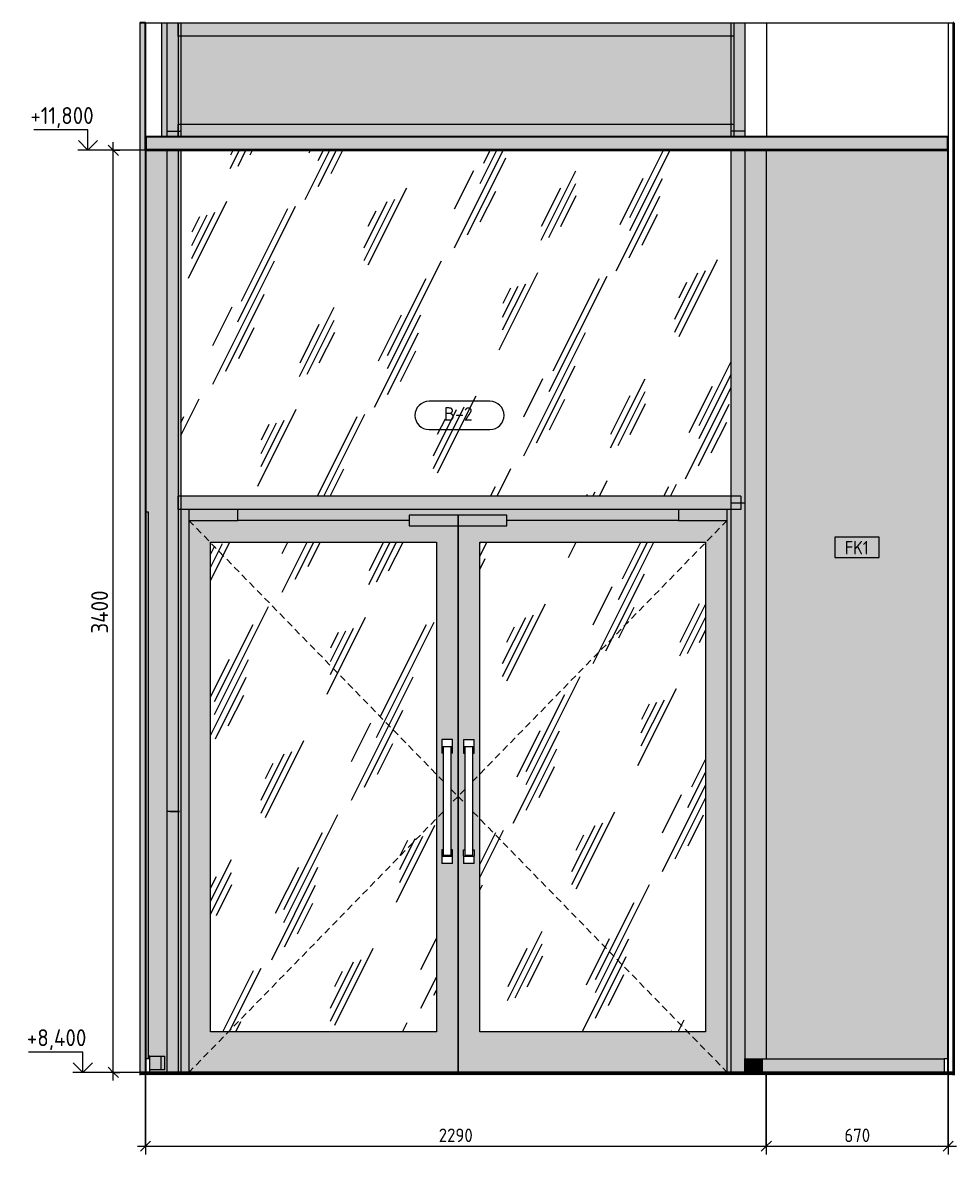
# Model space of a CAD drawing. Header units: millimetres. Extents: x 35124 to 170704, y -1987 to 12522.
# Drawn here: x 162992 to 166435, y 8098 to 12270 of the extents above; entities that cross this region are included whole.
import ezdxf

# ---------------------------------------------------------------- set-up
doc = ezdxf.new("R2010")
doc.units = ezdxf.units.MM
doc.linetypes.add('200_ШТРИХ_ш1п0_6_', pattern=[40, 25, -15])
for name, color, linetype, lineweight in [('A-ANNO-DIMS', 7, 'Continuous', 9), ('A-ANNO-DIMS-25', 7, 'Continuous', 9), ('A-DOOR', 7, 'Continuous', 9), ('A-DOOR-5', 7, '200_ШТРИХ_ш1п0_6_', 9), ('A-DOOR-IDEN', 7, 'Continuous', 9), ('A-FLOR', 7, 'Continuous', 9), ('A-GENM', 7, 'Continuous', 9), ('A-GLAZ-CURT', 7, 'Continuous', 9), ('A-GLAZ-CWMG', 7, 'Continuous', 9), ('A-WALL-IDEN', 7, 'Continuous', 9), ('A-WALL-PATT', 7, 'Continuous', 9), ('G-ANNO-DIMS', 7, 'Continuous', 9), ('G-ANNO-DIMS-1', 7, 'Continuous', 20), ('I-WALL', 7, 'Continuous', 9), ('Q-SPCQ', 7, 'Continuous', 9), ('S-COLS', 7, 'Continuous', 9)]:
    doc.layers.add(name, color=color, linetype=linetype, lineweight=lineweight)
for name, color, linetype, lineweight, true_color in [('A-CLNG-1', 7, 'Continuous', 9, 0x787878), ('A-CLNG-FNSH-1', 7, 'Continuous', 30, 0x3c3c3c), ('A-FLOR-1', 7, 'Continuous', 9, 0x787878), ('A-FLOR-FNSH-1', 7, 'Continuous', 30, 0x3c3c3c), ('A-WALL-3', 7, 'Continuous', 40, 0x3c3c3c), ('A-WALL-4', 7, 'Continuous', 30, 0x3c3c3c), ('A-WALL-FNSH-2', 7, 'Continuous', 30, 0x3c3c3c), ('I-WALL-1', 7, 'Continuous', 9, 0x787878), ('Q-SPCQ-3', 1, 'Continuous', 9, 0xff0000)]:
    doc.layers.add(name, color=color, linetype=linetype, lineweight=lineweight, true_color=true_color)
doc.styles.add('GOST Common_1', font='GOST_Common.ttf', dxfattribs={"height": 50})
doc.styles.add('GOST Common_2', font='GOST_Common.ttf', dxfattribs={"width": 0.9, "height": 50})
doc.styles.add('ISOCPEUR_1', font='isocpeur.ttf', dxfattribs={"width": 0.9, "height": 62.5})
doc.styles.add('ISOCPEUR_2', font='isocpeur.ttf', dxfattribs={"width": 0.9, "height": 50})
doc.dimstyles.new('ISO-2_0_0_9К_Средний_округл2', dxfattribs={"dimscale": 304.8, "dimtxt": 49.799059, "dimasz": 0.123031, "dimexe": 0.098425, "dimexo": 0, "dimgap": 0, "dimtad": 1, "dimdec": 0, "dimrnd": 10, "dimzin": 0, "dimdsep": 46, "dimtxsty": 'ISOCPEUR_2', "dimblk1": 'OBLIQUE', "dimblk2": 'OBLIQUE', "dimsah": 1, "dimcen": 0.09, "dimdle": 0.098425, "dimazin": 0, "dimtfac": 1, "dimtdec": 4, "dimtix": 1, "dimtmove": 0, "dimatfit": 3, "dimfxl": 1, "dimtvp": 1, "dimtolj": 1, "dimtzin": 0, "dimarcsym": 2})
doc.dimstyles.new('ISO-2_5_0_9К_БОЛЬШОЙ_1', dxfattribs={"dimscale": 304.8, "dimtxt": 62.248823, "dimasz": 0.123031, "dimexe": 0.098425, "dimexo": 0.246063, "dimgap": 0, "dimtad": 1, "dimdec": 0, "dimrnd": 10, "dimzin": 0, "dimdsep": 46, "dimtxsty": 'ISOCPEUR_1', "dimblk1": 'OBLIQUE', "dimblk2": 'OBLIQUE', "dimsah": 1, "dimcen": 0.09, "dimdle": 0.098425, "dimazin": 0, "dimtfac": 1, "dimtdec": 4, "dimtix": 1, "dimtmove": 0, "dimatfit": 3, "dimfxl": 1, "dimtvp": 1, "dimtolj": 1, "dimtzin": 0, "dimarcsym": 2})
pattern_1 = [(0, (165818.2524, 0), (30.48, 7.62), [2.515, -20.345, 2.515, -20.345, -121.92]), (0, (165818.2524, 0), (30.48, 7.62), [-45.72, 2.515, -43.205, 2.515, -20.345, -53.34]), (0, (165818.2524, 0), (30.48, 7.62), [-114.3, 2.515, -12.725, 2.515, -35.585]), (120, (165829.6824, 3.81), (-21.8391136, 22.5864543), [2.515, -20.345, 2.515, -20.345, -121.92]), (120, (165829.6824, 3.81), (-21.8391136, 22.5864543), [-45.72, 2.515, -43.205, 2.515, -20.345, -53.34]), (120, (165829.6824, 3.81), (-21.8391136, 22.5864543), [-114.3, 2.515, -12.725, 2.515, -35.585]), (240, (165833.4924, 19.05), (-8.6408864, -30.2064543), [2.515, -20.345, 2.515, -20.345, -121.92]), (240, (165833.4924, 19.05), (-8.6408864, -30.2064543), [-45.72, 2.515, -43.205, 2.515, -20.345, -53.34]), (240, (165833.4924, 19.05), (-8.6408864, -30.2064543), [-114.3, 2.515, -12.725, 2.515, -35.585])]
pattern_2 = [(63.435, (10356.4, 31.75), (-255.583, 766.747), [317.5, -190.5, 317.5, -190.5, -403.903]), (63.435, (10356.4, 31.75), (-255.583, 766.747), [-1016, 127, -276.903]), (63.435, (10340.55, 47.6), (-255.583, 766.747), [254, -317.5, 190.5, -190.5, -467.403]), (63.435, (10340.55, 47.6), (-255.583, 766.747), [-952.5, 222.25, -245.153]), (63.435, (10340.55, 95.25), (-255.583, 766.747), [190.5, -381, 127, -190.5, -530.903]), (63.435, (10340.55, 95.25), (-255.583, 766.747), [-889, 285.75, -245.153]), (63.435, (10388.2, 47.6), (-255.583, 766.747), [190.5, -381, 158.75, -6404.65]), (63.435, (10435.8, 95.25), (-255.583, 766.747), [95.25, -476.25, 63.5, -6499.9]), (63.435, (10356.4, 174.6), (-255.583, 766.747), [63.5, -476.25, 63.5, -254, -562.653]), (63.435, (10356.4, 174.6), (-255.583, 766.747), [-857.25, 158.75, -403.903]), (63.435, (10642.2, 127), (-255.583, 766.747), [317.5, -476.25, 381, -251.503]), (63.435, (10642.2, 79.4), (-255.583, 766.747), [444.5, -317.5, 476.25, -188.003]), (63.435, (10673.9, 95.25), (-255.583, 766.747), [508, -254, 381, -276.903]), (63.435, (10721.55, 142.9), (-255.583, 766.747), [317.5, -444.5, 254, -403.903]), (63.435, (10673.9, 238.1), (-255.583, 766.747), [158.75, -635, 190.5, -435.653]), (63.435, (10769.2, 190.5), (-255.583, 766.747), [127, -635, 127, -530.903])]

# ---------------------------------------------------------------- blocks, each defined once
blk = doc.blocks.new('BSC_Колонна _Прямоугольная - 500х500-23286270-Развертка 3_19-4')
at = {"layer": 'S-COLS'}
blk.add_hatch(color=256, dxfattribs=at).paths.add_polyline_path([(7900, 8389.5), (7900, 12270), (7899.5, 12270), (7899.5, 8389.5)])
for p, q in [((7900, 12270), (7899.5, 12270)), ((7900, 8389.5), (7900, 12270))]:
    blk.add_line(p, q, dxfattribs=at)
blk = doc.blocks.new('Плинтус - Плинтус темный _ст_школа_-32862111-Развертка 3_19-4')
at = {"layer": 'A-GENM'}
blk.add_line((10194, 8400), (10194, 8450), dxfattribs=at)
blk = doc.blocks.new('Плинтус - Плинтус темный _ст_школа_-33411867-Развертка 3_19-4')
at = {"layer": 'A-GENM'}
blk.add_hatch(color=256, dxfattribs=at).paths.add_polyline_path([(10194, 8400), (10864.5, 8400), (10864.5, 8450), (10194, 8450)])
for q in [(10864.5, 8450), (10194, 8400)]:
    blk.add_line((10194, 8450), q, dxfattribs=at)
blk = doc.blocks.new('Плинтус - Плинтус темный _ст_школа_-32863966-Развертка 3_19-4')
at = {"layer": 'A-GENM'}
for p, q in [((10879.5, 8450), (10864.5, 8450)), ((10864.5, 8450), (10864.5, 8400)), ((10879.5, 8400), (10879.5, 8450)), ((10864.5, 8400), (10879.5, 8400))]:
    blk.add_line(p, q, dxfattribs=at)
blk = doc.blocks.new('Плинтус - Плинтус темный _ст_школа_-32862286-Развертка 3_19-4')
at = {"layer": 'A-GENM'}
blk.add_hatch(color=256, dxfattribs=at).paths.add_polyline_path([(10145, 8400), (10145, 8450), (10130, 8450), (10130, 8400)])
for p, q in [((10130, 8450), (10194, 8450)), ((10130, 8400), (10130, 8450))]:
    blk.add_line(p, q, dxfattribs=at)
blk = doc.blocks.new('Плинтус - Плинтус темный _ст_школа_-32864429-Развертка 3_19-4')
at = {"layer": 'A-GENM'}
for p, q in [((7936, 8460), (7976, 8460)), ((7976, 8460), (7976, 8410)), ((7976, 8410), (7936, 8410))]:
    blk.add_line(p, q, dxfattribs=at)
blk = doc.blocks.new('Плинтус - Плинтус темный _ст_школа_-33410955-Развертка 3_19-4')
at = {"layer": 'A-GENM'}
for p, q in [((7936, 8460), (7931, 8460)), ((7936, 8450.1), (7936, 8460))]:
    blk.add_line(p, q, dxfattribs=at)
blk = doc.blocks.new('Плинтус - Плинтус темный _ст_школа_-32863956-Развертка 3_19-4')
at = {"layer": 'A-GENM'}
blk.add_hatch(color=256, dxfattribs=at).paths.add_polyline_path([(10194, 8400), (10194, 8450), (10145, 8450), (10145, 8400), (10150.1, 8400)])
for q in [(10194, 8450), (10145, 8400)]:
    blk.add_line((10145, 8450), q, dxfattribs=at)
blk = doc.blocks.new('Плинтус - Плинтус темный _ст_школа_-32863958-Развертка 3_19-4')
at = {"layer": 'A-GENM'}
blk.add_hatch(color=256, dxfattribs=at).paths.add_polyline_path([(7946.4, 8410), (7991, 8410), (7991, 8460), (7936, 8460), (7936, 8410)])
for p, q in [((7936, 8460), (7991, 8460)), ((7991, 8410), (7991, 8460)), ((7991, 8410), (7936, 8410))]:
    blk.add_line(p, q, dxfattribs=at)
blk = doc.blocks.new('Плинтус - Плинтус темный _ст_школа_-33411032-Развертка 3_19-4')
at = {"layer": 'A-GENM'}
for p, q in [((7936, 8450), (7921, 8450)), ((7921, 8450), (7921, 8400)), ((7936, 8400), (7936, 8450)), ((7921, 8400), (7936, 8400))]:
    blk.add_line(p, q, dxfattribs=at)
blk = doc.blocks.new('Дистанционный пожарный извещатель - Монтируемые на перекрытии-30348713-Развертка 3_19-4')
at = {"layer": 'Q-SPCQ'}
for p, q in [((8009.2, 9361.6), (7999.2, 9361.6)), ((8009.2, 9361.6), (7999.2, 9361.6)), ((8009.2, 9361.6), (8045.5, 9361.6)), ((8045.5, 9361.6), (8009.2, 9361.6))]:
    blk.add_line(p, q, dxfattribs=at)
blk = doc.blocks.new('Дверь_Витражная_остекление_ - ДВН_ДАО_Главный вход_1200 в свету-31742133-Развертка 3_19-4')
at = {"layer": 'A-DOOR'}
blk.add_hatch(color=256, dxfattribs=at).paths.add_polyline_path([(7921, 8450), (7931, 8450.1), (7931, 10465), (7921, 10465), (7921, 8450.1)])
for p, q in [((7931, 10465), (7921, 10465)), ((7931, 8450.1), (7931, 10465))]:
    blk.add_line(p, q, dxfattribs=at)
blk = doc.blocks.new('Прямоугольный импост - Импост структурный с накладкой - 160мм Темный-31239214-Развертка 3_19-4')
at = {"layer": 'A-GLAZ-CWMG'}
blk.add_hatch(color=256, dxfattribs=at).paths.add_polyline_path([(8040, 8402), (8050, 8402), (8050, 10500), (8040, 10500), (8040, 8504.5)])
blk.add_line((8050, 10500), (8050, 8402), dxfattribs=at)
blk = doc.blocks.new('Прямоугольный импост - Импост структурный с накладкой - 160мм Темный-32469895-Развертка 3_19-4')
at = {"layer": 'A-GLAZ-CWMG'}
blk.add_hatch(color=256, dxfattribs=at).paths.add_polyline_path([(10090, 11895), (10090, 12220), (10080, 12220), (10080, 11895)])
for p, q in [((10080, 11870), (10080, 12270)), ((10130, 11870), (10080, 11870))]:
    blk.add_line(p, q, dxfattribs=at)
blk = doc.blocks.new('Дверь_Витражная_остекление_ - ДВН_ДАО_Главный вход_1800 в свету 5-32258809-Развертка 3_19-4')
at = {"layer": 'A-DOOR'}
h = blk.add_hatch(color=256, dxfattribs=at)
h.paths.add_polyline_path([(10080, 8400), (10080, 10475), (10065, 10475), (10065, 8400)])
h.paths.add_polyline_path([(8080, 8402), (8080, 10475), (8050, 10475), (8050, 8402), (8073.1, 8402)])
h.paths.add_polyline_path([(8274.6, 10435), (8892.5, 10435), (8892.5, 10455), (9252.5, 10455), (9252.5, 10435), (9885, 10435), (9885, 10475), (8260, 10475), (8260, 10435)])
for points in [[(8080, 10435), (8260, 10435), (8260, 10475), (8080, 10475), (8080, 10451.3)], [(9885, 10435), (10065, 10435), (10065, 10475), (9885, 10475)], [(9071.7, 10415), (9072.5, 10415), (9072.5, 10455), (8892.5, 10455), (8892.5, 10415), (9052.5, 10415)], [(9252.5, 10415), (9252.5, 10455), (9072.5, 10455), (9072.5, 10415), (9152.5, 10415)]]:
    blk.add_hatch(color=256, dxfattribs=at).paths.add_polyline_path(points)
h = blk.add_hatch(color=256, dxfattribs=at)
h.paths.add_polyline_path([(8355.9, 8402), (9072.5, 8402), (9072.5, 10415), (8892.5, 10415), (8892.5, 10435), (8080, 10435), (8080, 8402), (8351.7, 8402)])
h.paths.add_polyline_path([(8160, 8550), (8160, 10355), (8992.5, 10355), (8992.5, 8550), (8274.6, 8550)])
h.paths.add_polyline_path([(9018, 9170), (9012.5, 9170), (9012.5, 9220), (9017.5, 9220), (9017.5, 9577.5), (9012.5, 9577.5), (9012.5, 9627.5), (9052.5, 9627.5), (9052.5, 9577.5), (9047.5, 9577.5), (9047.5, 9220), (9052.5, 9220), (9052.5, 9170), (9018.4, 9170)])
h = blk.add_hatch(color=256, dxfattribs=at)
h.paths.add_polyline_path([(9799.8, 8400), (10065, 8400), (10065, 10435), (9252.5, 10435), (9252.5, 10415), (9072.5, 10415), (9072.5, 8402), (9799.8, 8402)])
h.paths.add_polyline_path([(9399.9, 8550), (9152.5, 8550), (9152.5, 10355), (9985, 10355), (9985, 8550), (9775, 8550)])
h.paths.add_polyline_path([(9093.2, 9170), (9092.5, 9170), (9092.5, 9220), (9097.5, 9220), (9097.5, 9577.5), (9092.5, 9577.5), (9092.5, 9627.5), (9132.5, 9627.5), (9132.5, 9577.5), (9127.5, 9577.5), (9127.5, 9220), (9132.5, 9220), (9132.5, 9170), (9095.2, 9170)])
h = blk.add_hatch(dxfattribs=at)
h.set_pattern_fill('FP_34', color=256, style=0, pattern_type=2)
h.set_pattern_definition(pattern_2)
h.paths.add_polyline_path([(8992.5, 8550), (8992.5, 10355), (8160, 10355), (8160, 8550), (8837.3, 8550)])
h = blk.add_hatch(dxfattribs=at)
h.set_pattern_fill('FP_34', color=256, style=0, pattern_type=2)
h.set_pattern_definition(pattern_2)
h.paths.add_polyline_path([(9399.9, 8550), (9985, 8550), (9985, 10355), (9152.5, 10355), (9152.5, 8550)])
for p, q in [((8080, 10475), (8080, 10435)), ((8260, 10435), (8260, 10475)), ((9885, 10475), (9885, 10435)), ((10065, 10435), (10065, 10475)), ((8080, 10435), (8080, 8402)), ((8080, 10435), (8260, 10435)), ((8892.5, 10435), (8260, 10435)), ((8892.5, 10455), (8892.5, 10415)), ((9072.5, 10455), (8892.5, 10455)), ((9252.5, 10455), (9072.5, 10455)), ((9072.5, 10455), (9072.5, 10415)), ((9072.5, 10415), (9072.5, 10455)), ((9252.5, 10415), (9252.5, 10455)), ((9885, 10435), (9252.5, 10435)), ((9885, 10435), (10065, 10435)), ((10065, 8400), (10065, 10435)), ((8892.5, 10415), (9072.5, 10415)), ((9072.5, 10415), (9072.5, 8402)), ((9072.5, 10415), (9252.5, 10415)), ((9072.5, 8402), (9072.5, 10415)), ((8160, 8550), (8160, 10355)), ((8160, 10355), (8992.5, 10355)), ((8992.5, 10355), (8992.5, 8550)), ((9152.5, 8550), (9152.5, 10355)), ((9152.5, 10355), (9985, 10355)), ((9985, 10355), (9985, 8550)), ((9012.5, 9627.5), (9012.5, 9600)), ((9052.5, 9627.5), (9012.5, 9627.5)), ((9052.5, 9600), (9012.5, 9600)), ((9012.5, 9600), (9012.5, 9577.5)), ((9017.5, 9600), (9017.5, 9200)), ((9047.5, 9200), (9047.5, 9600)), ((9052.5, 9600), (9052.5, 9627.5)), ((9052.5, 9577.5), (9052.5, 9600)), ((9092.5, 9627.5), (9092.5, 9600)), ((9092.5, 9627.5), (9132.5, 9627.5)), ((9132.5, 9600), (9092.5, 9600)), ((9092.5, 9600), (9092.5, 9577.5)), ((9097.5, 9600), (9097.5, 9200)), ((9127.5, 9200), (9127.5, 9600)), ((9132.5, 9600), (9132.5, 9627.5)), ((9132.5, 9577.5), (9132.5, 9600)), ((9017.5, 9577.5), (9012.5, 9577.5)), ((9052.5, 9577.5), (9047.5, 9577.5)), ((9092.5, 9577.5), (9097.5, 9577.5)), ((9127.5, 9577.5), (9132.5, 9577.5)), ((9017.5, 9220), (9012.5, 9220)), ((9012.5, 9220), (9012.5, 9197.5)), ((9012.5, 9197.5), (9012.5, 9170)), ((9012.5, 9197.5), (9052.5, 9197.5)), ((9047.5, 9200), (9017.5, 9200)), ((9052.5, 9220), (9047.5, 9220)), ((9052.5, 9197.5), (9052.5, 9220)), ((9052.5, 9170), (9052.5, 9197.5)), ((9092.5, 9197.5), (9092.5, 9220)), ((9092.5, 9220), (9097.5, 9220)), ((9092.5, 9197.5), (9092.5, 9170)), ((9092.5, 9197.5), (9132.5, 9197.5)), ((9127.5, 9200), (9097.5, 9200)), ((9127.5, 9220), (9132.5, 9220)), ((9132.5, 9220), (9132.5, 9197.5)), ((9132.5, 9170), (9132.5, 9197.5)), ((9052.5, 9170), (9012.5, 9170)), ((9132.5, 9170), (9092.5, 9170)), ((8992.5, 8550), (8160, 8550)), ((9985, 8550), (9152.5, 8550))]:
    blk.add_line(p, q, dxfattribs=at)
at = {"layer": 'A-DOOR-5'}
for p, q in [((8080, 10435), (9017.5, 9473.9)), ((10065, 10435), (9127.5, 9473.9)), ((9047.5, 9443.1), (9072.5, 9417.5)), ((9097.5, 9443.1), (9072.5, 9417.5)), ((9072.5, 9417.5), (9047.5, 9391.9)), ((9072.5, 9417.5), (9097.5, 9391.9)), ((9017.5, 9361.1), (8082, 8402)), ((9127.5, 9361.1), (10065, 8400))]:
    blk.add_line(p, q, dxfattribs=at)
blk = doc.blocks.new('Прямоугольный импост - Импост структурный с накладкой - 160мм Темный-32424191-Развертка 3_19-4')
at = {"layer": 'A-GLAZ-CWMG'}
blk.add_hatch(color=256, dxfattribs=at).paths.add_polyline_path([(9399.9, 12220), (10090, 12220), (10090, 12270), (8040, 12270), (8040, 12220), (8649.7, 12220)])
for p, q in [((8040, 12220), (8040, 12270)), ((10090, 12270), (10090, 12220)), ((10090, 12220), (8040, 12220))]:
    blk.add_line(p, q, dxfattribs=at)
blk = doc.blocks.new('Прямоугольный импост - Импост структурный с накладкой - 160мм Темный-31915521-Развертка 3_19-4')
at = {"layer": 'A-GLAZ-CWMG'}
blk.add_hatch(color=256, dxfattribs=at).paths.add_polyline_path([(8040, 8402), (8040, 10500), (8000, 10500), (8000, 8402), (8006.9, 8402)])
blk.add_line((8040, 10500), (8040, 8402), dxfattribs=at)
blk = doc.blocks.new('Системная панель - Стекло - 40мм-32469396-Развертка 3_19-4')
at = {"layer": 'A-GLAZ-CURT'}
h = blk.add_hatch(dxfattribs=at)
h.set_pattern_fill('FP_34', color=256, style=0, pattern_type=2)
h.set_pattern_definition(pattern_2)
h.paths.add_polyline_path([(8649.7, 10525), (10080, 10525), (10080, 11800), (8050, 11800), (8050, 10525), (8274.6, 10525)])
blk = doc.blocks.new('Прямоугольный импост - Импост структурный с накладкой - 160мм Темный-32469898-Развертка 3_19-4')
at = {"layer": 'A-GLAZ-CWMG'}
h = blk.add_hatch(color=256, dxfattribs=at)
h.paths.add_polyline_path([(8040, 10500), (8040, 10525), (8050, 10525), (8050, 11800), (8000, 11800), (8000, 10500), (8030, 10500)])
h.paths.add_polyline_path([(8040, 11850), (8040, 11870), (8000, 11870), (8000, 11850), (8030, 11850)])
for p, q in [((8000, 11870), (8050, 11870)), ((8050, 11870), (8050, 11850)), ((8050, 11800), (8050, 10500))]:
    blk.add_line(p, q, dxfattribs=at)
blk = doc.blocks.new('Прямоугольный импост - Импост структурный с накладкой - 160мм Темный-32469899-Развертка 3_19-4')
at = {"layer": 'A-GLAZ-CWMG'}
blk.add_hatch(color=256, dxfattribs=at).paths.add_polyline_path([(10130, 8400), (10130, 10500), (10080, 10500), (10080, 8400)])
for p, q in [((10080, 10500), (10130, 10500)), ((10080, 8400), (10080, 10500))]:
    blk.add_line(p, q, dxfattribs=at)
blk = doc.blocks.new('Прямоугольный импост - Импост структурный с накладкой - 160мм Темный-32258447-Развертка 3_19-4')
at = {"layer": 'A-GLAZ-CWMG'}
blk.add_hatch(color=256, dxfattribs=at).paths.add_polyline_path([(9074.2, 10475), (10080, 10475), (10080, 10500), (10115, 10500), (10115, 10525), (8040, 10525), (8040, 10500), (8050, 10500), (8050, 10475), (9072.5, 10475)])
for p, q in [((8040, 10475), (8040, 10525)), ((10115, 10525), (8040, 10525)), ((10115, 10525), (10115, 10475)), ((10115, 10475), (8040, 10475))]:
    blk.add_line(p, q, dxfattribs=at)
blk = doc.blocks.new('Прямоугольный импост - Импост структурный с накладкой - 160мм Темный-32469394-Развертка 3_19-4')
at = {"layer": 'A-GLAZ-CWMG'}
for p, q in [((8040, 11870), (8040, 11850)), ((8040, 11800), (8040, 10500))]:
    blk.add_line(p, q, dxfattribs=at)
blk = doc.blocks.new('Системная панель - Сэндвич - 40мм-32469398-Развертка 3_19-4')
at = {"layer": 'A-GLAZ-CURT'}
blk.add_hatch(color=256, dxfattribs=at).paths.add_polyline_path([(8274.6, 11895), (10080, 11895), (10080, 12220), (8050, 12220), (8050, 11895), (8087.1, 11895)])
blk = doc.blocks.new('Прямоугольный импост - Импост структурный с накладкой - 160мм Темный-32469399-Развертка 3_19-4')
at = {"layer": 'A-GLAZ-CWMG'}
blk.add_hatch(color=256, dxfattribs=at).paths.add_polyline_path([(8030, 11870), (8040, 11870), (8040, 11895), (8050, 11895), (8050, 12220), (8040, 12220), (8040, 12270), (8000, 12270), (8000, 11870)])
blk.add_line((8050, 12270), (8050, 11870), dxfattribs=at)
blk = doc.blocks.new('Прямоугольный импост - Импост структурный с накладкой - 160мм Темный-32469400-Развертка 3_19-4')
at = {"layer": 'A-GLAZ-CWMG'}
h = blk.add_hatch(color=256, dxfattribs=at)
h.paths.add_polyline_path([(10115, 10500), (10130, 10500), (10130, 11800), (10080, 11800), (10080, 10525), (10115, 10525)])
h.paths.add_polyline_path([(10115, 11850), (10130, 11850), (10130, 11870), (10090, 11870), (10090, 11850)])
for p, q in [((10080, 11850), (10080, 11870)), ((10080, 10500), (10080, 11800))]:
    blk.add_line(p, q, dxfattribs=at)
blk = doc.blocks.new('Прямоугольный импост - Импост структурный с накладкой - 160мм Темный-32424194-Развертка 3_19-4')
at = {"layer": 'A-GLAZ-CWMG'}
blk.add_hatch(color=256, dxfattribs=at).paths.add_polyline_path([(10090, 11850), (10090, 11895), (8040, 11895), (8040, 11850), (9399.9, 11850)])
for p, q in [((8040, 11850), (8040, 11895)), ((10090, 11895), (8040, 11895)), ((10090, 11895), (10090, 11850))]:
    blk.add_line(p, q, dxfattribs=at)
blk = doc.blocks.new('Прямоугольный импост - Импост структурный с накладкой - 160мм-32469395-Развертка 3_19-4')
at = {"layer": 'A-GLAZ-CWMG'}
blk.add_hatch(color=256, dxfattribs=at).paths.add_polyline_path([(10090, 11870), (10130, 11870), (10130, 12270), (10090, 12270), (10090, 11885)])
blk.add_line((10090, 12270), (10090, 11850), dxfattribs=at)
blk = doc.blocks.new('Прямоугольный импост - Импост структурный с накладкой - 160мм Темный-32352605-Развертка 3_19-4')
at = {"layer": 'A-GLAZ-CWMG'}
blk.add_line((8040, 12270), (8040, 11870), dxfattribs=at)
blk = doc.blocks.new('Высотные отметки - Стрелка_Верх-17668718-Развертка 3_19-4')
at = {"layer": 'G-ANNO-DIMS'}
for p, q in [((7707.9, 11875), (7507.9, 11875)), ((7707.9, 11800), (7707.9, 11875)), ((7745.8, 11800), (7670.8, 11800))]:
    blk.add_line(p, q, dxfattribs=at)
at = {"layer": 'G-ANNO-DIMS-1'}
for q in [(7672.6, 11835.4), (7743.3, 11835.4)]:
    blk.add_line((7707.9, 11800), q, dxfattribs=at)
blk = doc.blocks.new('DIMBLOCK148-Развертка 3_19-4')
at = {"layer": 'A-ANNO-DIMS-25'}
for p, q in [((163445.3, 8400), (163445.3, 8097.7)), ((163445.3, 8127.7), (163445.3, 8400)), ((165734.3, 8400), (165734.3, 8097.7)), ((165734.3, 8127.7), (165734.3, 8400)), ((163415.3, 8127.7), (165734.3, 8127.7))]:
    blk.add_line(p, q, dxfattribs=at)
at = {"layer": 'A-ANNO-DIMS-25', "lineweight": 20}
for p, q in [((163445.3, 8127.7), (163464.1, 8146.5)), ((165734.3, 8127.7), (165753.1, 8146.5)), ((163445.3, 8127.7), (163426.6, 8109)), ((165734.3, 8127.7), (165715.6, 8109))]:
    blk.add_line(p, q, dxfattribs=at)
at = {"layer": 'A-ANNO-DIMS-25', "color": 0, "insert": (164526.6, 8193), "char_height": 50, "width": 151.696, "attachment_point": 1, "line_spacing_factor": 1.149209, "style": 'ISOCPEUR_2'}
blk.add_mtext('2290', dxfattribs=at)
blk = doc.blocks.new('_Oblique')
at = {"color": 0, "linetype": 'ByBlock', "lineweight": -2}
blk.add_line((-0.5, -0.5), (0.5, 0.5), dxfattribs=at)
blk = doc.blocks.new('DIMBLOCK149-Развертка 3_19-4')
at = {"layer": 'A-ANNO-DIMS-25'}
for p, q in [((165734.3, 8400), (165734.3, 8097.7)), ((165734.3, 8127.7), (165734.3, 8400)), ((166405.3, 8400), (166405.3, 8097.7)), ((166405.3, 8127.7), (166405.3, 8400)), ((165734.3, 8127.7), (166435.3, 8127.7))]:
    blk.add_line(p, q, dxfattribs=at)
at = {"layer": 'A-ANNO-DIMS-25', "lineweight": 20}
for p, q in [((165734.3, 8127.7), (165753.1, 8146.5)), ((166405.3, 8127.7), (166424.1, 8146.5)), ((165734.3, 8127.7), (165715.6, 8109)), ((166405.3, 8127.7), (166386.6, 8109))]:
    blk.add_line(p, q, dxfattribs=at)
at = {"layer": 'A-ANNO-DIMS-25', "color": 0, "insert": (166022.4, 8193), "char_height": 50, "width": 113.772, "attachment_point": 1, "line_spacing_factor": 1.149209, "style": 'ISOCPEUR_2'}
blk.add_mtext('670', dxfattribs=at)
blk = doc.blocks.new('М_стена_0001 - Типоразмер_без рамки-25382661-Развертка 3_19-4')
at = {"layer": 'A-WALL-IDEN'}
for p, q in [((10625.4, 10373.1), (10462.2, 10373.1)), ((10462.2, 10373.1), (10462.2, 10298.1)), ((10625.4, 10298.1), (10625.4, 10373.1)), ((10462.2, 10298.1), (10625.4, 10298.1))]:
    blk.add_line(p, q, dxfattribs=at)
blk = doc.blocks.new('М_двери - Типоразмер_рамка-25223575-Развертка 3_19-4')
at = {"layer": 'A-DOOR-IDEN'}
for p, q in [((9190.3, 10874.4), (8965.5, 10874.4)), ((8965.5, 10770.4), (9190.3, 10770.4))]:
    blk.add_line(p, q, dxfattribs=at)
for centre, start, end in [((8965.5, 10822.4), 90, 270), ((9190.3, 10822.4), 270, 90)]:
    blk.add_arc(centre, 52, start, end, dxfattribs=at)
blk = doc.blocks.new('DIMBLOCK150-Развертка 3_19-4')
at = {"layer": 'A-ANNO-DIMS-25', "lineweight": 20}
for p, q in [((163326.6, 11800), (163307.9, 11818.8)), ((163326.6, 11800), (163345.4, 11781.2)), ((163326.6, 8400), (163307.9, 8418.7)), ((163326.6, 8400), (163345.4, 8381.2))]:
    blk.add_line(p, q, dxfattribs=at)
at = {"layer": 'A-ANNO-DIMS-25'}
for p, q in [((163326.6, 8370), (163326.6, 11830)), ((163371.3, 11800), (163296.6, 11800)), ((163326.6, 11800), (163350.3, 11800)), ((163375.1, 8400), (163296.6, 8400)), ((163326.6, 8400), (163350.3, 8400))]:
    blk.add_line(p, q, dxfattribs=at)
at = {"layer": 'A-ANNO-DIMS-25', "color": 0, "insert": (163245, 10018), "char_height": 62.5, "width": 196.802, "attachment_point": 1, "rotation": 90, "line_spacing_factor": 1.149209, "style": 'ISOCPEUR_1'}
blk.add_mtext('3400', dxfattribs=at)

msp = doc.modelspace()

# ---------------------------------------------------------------- hatches: boundary and pattern name
at = {"layer": 'A-CLNG-1'}
msp.add_hatch(color=256, dxfattribs=at).paths.add_polyline_path([(165675.4717, 11800), (166404.3284, 11800), (166404.3284, 11850), (163446.3284, 11850), (163446.3284, 11800), (165655.3284, 11800)])
at = {"layer": 'A-FLOR'}
for points in [[(163525.3284, 8400), (163969.2767, 8400), (163969.2767, 8402), (163461.3284, 8402), (163461.3284, 8400), (163518.6109, 8400)], [(164374.4756, 8400), (164420.0742, 8400), (164420.0742, 8402), (163969.2767, 8402), (163969.2767, 8400), (164362.5999, 8400)], [(165300.3654, 8400), (165325.1578, 8400), (165325.1578, 8402), (164420.0742, 8402), (164420.0742, 8400), (164925.2592, 8400)]]:
    msp.add_hatch(color=256, dxfattribs=at).paths.add_polyline_path(points)
at = {"layer": 'A-FLOR-1'}
h = msp.add_hatch(dxfattribs=at)
h.set_pattern_fill('FP_31', color=256, style=0, pattern_type=2)
h.set_pattern_definition([(45, (165818.252, 0), (-18.85854, 18.85854), [26.67, -4.445, 0.889, -4.445]), (45, (165818.252, 18.847), (-18.85854, 18.85854), []), (50, (165818.252, 0), (31.88227, -2.78904), [3.334, -36.671]), (355, (165818.252, 0), (-6.16744, 33.43476), [2.667, -29.337]), (100.451, (165820.91, -0.232), (25.71478, 30.64491), [2.833, -31.166]), (46.184, (165818.252, 8.89), (47.4386, -7.35742), [5.001, -55.007]), (96.636, (165822.205, 8.277), (41.54552, 43.30015), [4.25, -46.749]), (351.184, (165818.25, 8.89), (41.54594, 43.29915), [4.001, -44.006]), (21, (165822.697, 6.667), (26.53271, -17.896184), [3.334, -36.671]), (326, (165822.697, 6.667), (10.81533, 32.23273), [2.667, -29.337]), (71.451, (165824.908, 5.176), (37.3476, 14.33587), [2.833, -31.166]), (37.5, (165818.252, 0), (0.540908, 14.797043), [0.8382, -28.143, 0.8382, -28.943, -29.448]), (37.5, (165818.252, 0), (0.540908, 14.797043), [-58.763, 0.8382, -28.61]), (7.5, (165818.252, 0), (11.693745, 17.531323), [0.8382, -16.142, 0.8382, -27.476, -11.224]), (7.5, (165818.252, 0), (11.693745, 17.531323), [-45.295, 0.8382, -10.385]), (327.5, (165808.34, 0), (23.728552, -1.002312), [0.8382, -10.274, 0.8382, -33.833, -46.006]), (327.5, (165808.34, 0), (23.728552, -1.002312), [-45.784, 0.8382, -45.168]), (317.5, (165803.895, 0), (25.92281, 4.44989), [0.8382, -13.608, 0.8382, -22.187, -32.671]), (317.5, (165803.895, 0), (25.92281, 4.44989), [-37.471, 0.8382, -31.833])])
h.paths.add_polyline_path([(163425.3284, 8389.4759), (166425.3284, 8389.4759), (166425.3284, 8395), (163425.3284, 8395)])
at = {"layer": 'A-WALL-PATT'}
h = msp.add_hatch(color=256, dxfattribs=at)
h.paths.add_polyline_path([(163471.7226, 8402), (163525.3284, 8402), (163525.3284, 11800), (163446.3284, 11800), (163446.3284, 10465), (163456.3284, 10465), (163456.3284, 8460), (163516.3284, 8460), (163516.3284, 8410), (163461.3284, 8410), (163461.3284, 8402), (163463.5986, 8402)])
h.paths.add_polyline_path([(165656.6204, 8450), (165734.3284, 8450), (165734.3284, 11800), (165655.3284, 11800), (165655.3284, 8450)])
msp.add_hatch(color=256, dxfattribs=at).paths.add_polyline_path([(165734.3284, 8450), (166404.3284, 8450), (166404.3284, 11800), (165734.3284, 11800), (165734.3284, 8632.0397)])
at = {"layer": 'I-WALL'}
msp.add_hatch(color=256, dxfattribs=at).paths.add_polyline_path([(163518.6109, 11850), (163525.3284, 11850), (163525.3284, 12270), (163505.3284, 12270), (163505.3284, 11850)])
at = {"layer": 'I-WALL-1'}
h = msp.add_hatch(dxfattribs=at)
h.set_pattern_fill('FP_33', color=256, style=0, pattern_type=2)
h.set_pattern_definition(pattern_1)
h.paths.add_polyline_path([(163436.5564, 8400), (163445.3284, 8400), (163445.3284, 12270), (163425.3284, 12270), (163425.3284, 8400)])
h = msp.add_hatch(dxfattribs=at)
h.set_pattern_fill('FP_32', color=256, style=0, pattern_type=2)
h.set_pattern_definition([(45, (165818.252, 0), (-14.25598, 14.25598), []), (45, (165832.508, 0), (-14.25598, 14.25598), [25.202, -5.04, 0.8382, -4.202])])
h.paths.add_polyline_path([(166425.6841, 8389.4759), (166425.6841, 12270), (166425.3284, 12270), (166425.3284, 8389.4759)])
h = msp.add_hatch(dxfattribs=at)
h.set_pattern_fill('FP_33', color=256, style=0, pattern_type=2)
h.set_pattern_definition(pattern_1)
h.paths.add_polyline_path([(166412.6069, 8395), (166425.3284, 8395), (166425.3284, 8400), (166405.3284, 8400), (166405.3284, 8395)])

# ---------------------------------------------------------------- linework, layer by layer
at = {"layer": 'A-CLNG-FNSH-1'}
for p, q in [((166404.3284, 11850), (163446.3284, 11850)), ((163446.3284, 11850), (163446.3284, 11800)), ((166404.3284, 11800), (166404.3284, 11850)), ((166404.3284, 11801), (163446.3284, 11801)), ((163446.3284, 11800), (166404.3284, 11800))]:
    msp.add_line(p, q, dxfattribs=at)
at = {"layer": 'A-FLOR'}
for p, q in [((163445.3284, 12270), (166425.3284, 12270)), ((163461.3284, 8402), (163969.2767, 8402)), ((163969.2767, 8400), (163969.2767, 8402)), ((163969.3284, 8400), (163969.3284, 8402)), ((163969.4035, 8402), (165325.1578, 8402)), ((164420.3284, 8400), (164420.3284, 8402)), ((165325.1578, 8402), (165325.1578, 8400))]:
    msp.add_line(p, q, dxfattribs=at)
at = {"layer": 'A-FLOR-FNSH-1'}
for p, q in [((166405.3284, 8400), (163425.3284, 8400)), ((163425.3284, 8395), (166425.3284, 8395)), ((166405.3284, 8395), (166405.3284, 8400)), ((166425.3284, 8389.4759), (166425.3284, 8395))]:
    msp.add_line(p, q, dxfattribs=at)
at = {"layer": 'A-WALL-3'}
for p, q in [((166425.6841, 12270), (166425.3284, 12270)), ((166425.3284, 12270), (166425.3284, 8389.4759))]:
    msp.add_line(p, q, dxfattribs=at)
at = {"layer": 'A-WALL-4'}
for p, q in [((163445.3284, 12270), (163425.3284, 12270)), ((163445.3284, 11800), (163445.3284, 12270)), ((166425.3284, 8400), (166405.3284, 8400)), ((166405.3284, 8395), (166405.3284, 8389.4759))]:
    msp.add_line(p, q, dxfattribs=at)
at = {"layer": 'A-WALL-FNSH-2'}
for p, q in [((163445.3284, 11800), (163445.3284, 8400)), ((163446.3284, 11800), (163445.3284, 11800)), ((163446.3284, 8400), (163446.3284, 11800)), ((166405.3284, 11800), (166404.3284, 11800)), ((166404.3284, 11800), (166404.3284, 8400)), ((166405.3284, 8400), (166405.3284, 11800))]:
    msp.add_line(p, q, dxfattribs=at)
at = {"layer": 'G-ANNO-DIMS'}
for p, q in [((163332.1116, 11800), (163233.2385, 11800)), ((163534.8063, 11800), (163332.1116, 11800)), ((163473.6877, 8400), (163214.3955, 8400))]:
    msp.add_line(p, q, dxfattribs=at)
at = {"layer": 'I-WALL'}
for p, q in [((163425.3284, 12270), (163425.3284, 12270.4973)), ((163505.3284, 11850), (163505.3284, 12270)), ((163525.3284, 11850), (163525.3284, 12270)), ((165655.3284, 12270), (165655.3284, 11850)), ((165735.3284, 12270), (165735.3284, 11850)), ((166405.3284, 12270), (166405.3284, 11800)), ((163525.3284, 8402), (163525.3284, 11800)), ((165655.3284, 11800), (165655.3284, 8450)), ((165734.3284, 11800), (165734.3284, 8450))]:
    msp.add_line(p, q, dxfattribs=at)

# ---------------------------------------------------------------- block references
at = {"layer": 'A-DOOR'}
for name in ['Дверь_Витражная_остекление_ - ДВН_ДАО_Главный вход_1800 в свету 5-32258809-Развертка 3_19-4', 'Дверь_Витражная_остекление_ - ДВН_ДАО_Главный вход_1200 в свету-31742133-Развертка 3_19-4']:
    msp.add_blockref(name, (155525.3284, 0), dxfattribs=at)
at = {"layer": 'A-DOOR-IDEN'}
msp.add_blockref('М_двери - Типоразмер_рамка-25223575-Развертка 3_19-4', (155525.3284, 0), dxfattribs=at)
at = {"layer": 'A-GENM'}
for name in ['Плинтус - Плинтус темный _ст_школа_-33411032-Развертка 3_19-4', 'Плинтус - Плинтус темный _ст_школа_-33410955-Развертка 3_19-4', 'Плинтус - Плинтус темный _ст_школа_-32864429-Развертка 3_19-4', 'Плинтус - Плинтус темный _ст_школа_-32863958-Развертка 3_19-4', 'Плинтус - Плинтус темный _ст_школа_-32862286-Развертка 3_19-4', 'Плинтус - Плинтус темный _ст_школа_-32863956-Развертка 3_19-4', 'Плинтус - Плинтус темный _ст_школа_-32862111-Развертка 3_19-4', 'Плинтус - Плинтус темный _ст_школа_-33411867-Развертка 3_19-4', 'Плинтус - Плинтус темный _ст_школа_-32862111-Развертка 3_19-4', 'Плинтус - Плинтус темный _ст_школа_-32863966-Развертка 3_19-4']:
    msp.add_blockref(name, (155525.3284, 0), dxfattribs=at)
at = {"layer": 'A-GLAZ-CURT'}
for name in ['Системная панель - Сэндвич - 40мм-32469398-Развертка 3_19-4', 'Системная панель - Стекло - 40мм-32469396-Развертка 3_19-4']:
    msp.add_blockref(name, (155525.3284, 0), dxfattribs=at)
at = {"layer": 'A-GLAZ-CWMG'}
for name in ['Прямоугольный импост - Импост структурный с накладкой - 160мм Темный-32469399-Развертка 3_19-4', 'Прямоугольный импост - Импост структурный с накладкой - 160мм Темный-32424191-Развертка 3_19-4', 'Прямоугольный импост - Импост структурный с накладкой - 160мм Темный-32352605-Развертка 3_19-4', 'Прямоугольный импост - Импост структурный с накладкой - 160мм Темный-32469895-Развертка 3_19-4', 'Прямоугольный импост - Импост структурный с накладкой - 160мм-32469395-Развертка 3_19-4', 'Прямоугольный импост - Импост структурный с накладкой - 160мм Темный-32424194-Развертка 3_19-4', 'Прямоугольный импост - Импост структурный с накладкой - 160мм Темный-32469898-Развертка 3_19-4', 'Прямоугольный импост - Импост структурный с накладкой - 160мм Темный-32469394-Развертка 3_19-4', 'Прямоугольный импост - Импост структурный с накладкой - 160мм Темный-32469400-Развертка 3_19-4', 'Прямоугольный импост - Импост структурный с накладкой - 160мм Темный-32258447-Развертка 3_19-4', 'Прямоугольный импост - Импост структурный с накладкой - 160мм Темный-31915521-Развертка 3_19-4', 'Прямоугольный импост - Импост структурный с накладкой - 160мм Темный-31239214-Развертка 3_19-4', 'Прямоугольный импост - Импост структурный с накладкой - 160мм Темный-32469899-Развертка 3_19-4']:
    msp.add_blockref(name, (155525.3284, 0), dxfattribs=at)
at = {"layer": 'A-WALL-IDEN'}
msp.add_blockref('М_стена_0001 - Типоразмер_без рамки-25382661-Развертка 3_19-4', (155525.3284, 0), dxfattribs=at)
at = {"layer": 'G-ANNO-DIMS'}
for p in [(155525.3284, 0), (155506.4854, -3400)]:
    msp.add_blockref('Высотные отметки - Стрелка_Верх-17668718-Развертка 3_19-4', p, dxfattribs=at)
at = {"layer": 'Q-SPCQ-3'}
msp.add_blockref('Дистанционный пожарный извещатель - Монтируемые на перекрытии-30348713-Развертка 3_19-4', (155525.3284, 0), dxfattribs=at)
at = {"layer": 'S-COLS'}
msp.add_blockref('BSC_Колонна _Прямоугольная - 500х500-23286270-Развертка 3_19-4', (155525.3284, 0), dxfattribs=at)

# ---------------------------------------------------------------- texts
at = {"layer": 'A-DOOR-IDEN', "char_height": 50, "attachment_point": 1, "style": 'GOST Common_1'}
for s, insert, width in [('\\fGOST Common|b0|i0|c204|p34|;В', (164545.5378, 10852.716), 50.105469), ('-2', (164586.8789, 10852.716), 88.185625)]:
    msp.add_mtext(s, dxfattribs=dict(at, insert=insert, width=width))
at = {"layer": 'A-WALL-IDEN', "insert": (166024.2685, 10359.5068), "char_height": 50, "width": 111.835406, "attachment_point": 1, "style": 'GOST Common_2'}
msp.add_mtext('FK1', dxfattribs=at)

# ---------------------------------------------------------------- dimensions: what is measured, and where the dimension line sits
at = {"layer": 'A-ANNO-DIMS'}
for base, p1, p2, override, picture, middle in [((165734.3284, 8127.7163), (163445.3284, 8400), (165734.3284, 8400), {"dimpost": '<>', "dimfxl": 2289}, 'DIMBLOCK148-Развертка 3_19-4', (164589.8284, 8152.7163)), ((166405.3284, 8127.7163), (165734.3284, 8400), (166405.3284, 8400), {"dimpost": '<>', "dimfxl": 671}, 'DIMBLOCK149-Развертка 3_19-4', (166069.8284, 8152.7163))]:
    dim = msp.add_linear_dim(base=base, p1=p1, p2=p2, dimstyle='ISO-2_0_0_9К_Средний_округл2', override=override, dxfattribs=at)
    dim.commit()
    dim.dimension.update_dxf_attribs({"geometry": picture, "text_midpoint": middle})

# ---------------------------------------------------------------- next in the draw order: texts
at = {"layer": 'G-ANNO-DIMS', "char_height": 62.5, "attachment_point": 1, "line_spacing_factor": 1.149209, "style": 'ISOCPEUR_1', "bg_fill": 3, "box_fill_scale": 1.25, "bg_fill_color": 256, "bg_fill_true_color": 13158600, "bg_fill_transparency": 0}
for s, insert, width in [('+11,800', (163020.897, 11959.1535), 275.61967), ('+8,400', (163007.9672, 8559.1535), 261.427871)]:
    msp.add_mtext(s, dxfattribs=dict(at, insert=insert, width=width))

# ---------------------------------------------------------------- next in the draw order: dimensions: what is measured, and where the dimension line sits
at = {"layer": 'A-ANNO-DIMS'}
dim = msp.add_linear_dim(base=(163326.631, 11800), p1=(163300.1145, 8400), p2=(163446.3284, 11800), angle=90, dimstyle='ISO-2_5_0_9К_БОЛЬШОЙ_1', override={"dimpost": '<>', "dimfxl": 3403.142446}, dxfattribs=at)
dim.commit()
dim.dimension.update_dxf_attribs({"geometry": 'DIMBLOCK150-Развертка 3_19-4', "text_midpoint": (163295.381, 10100)})

doc.saveas('drawing.dxf')
